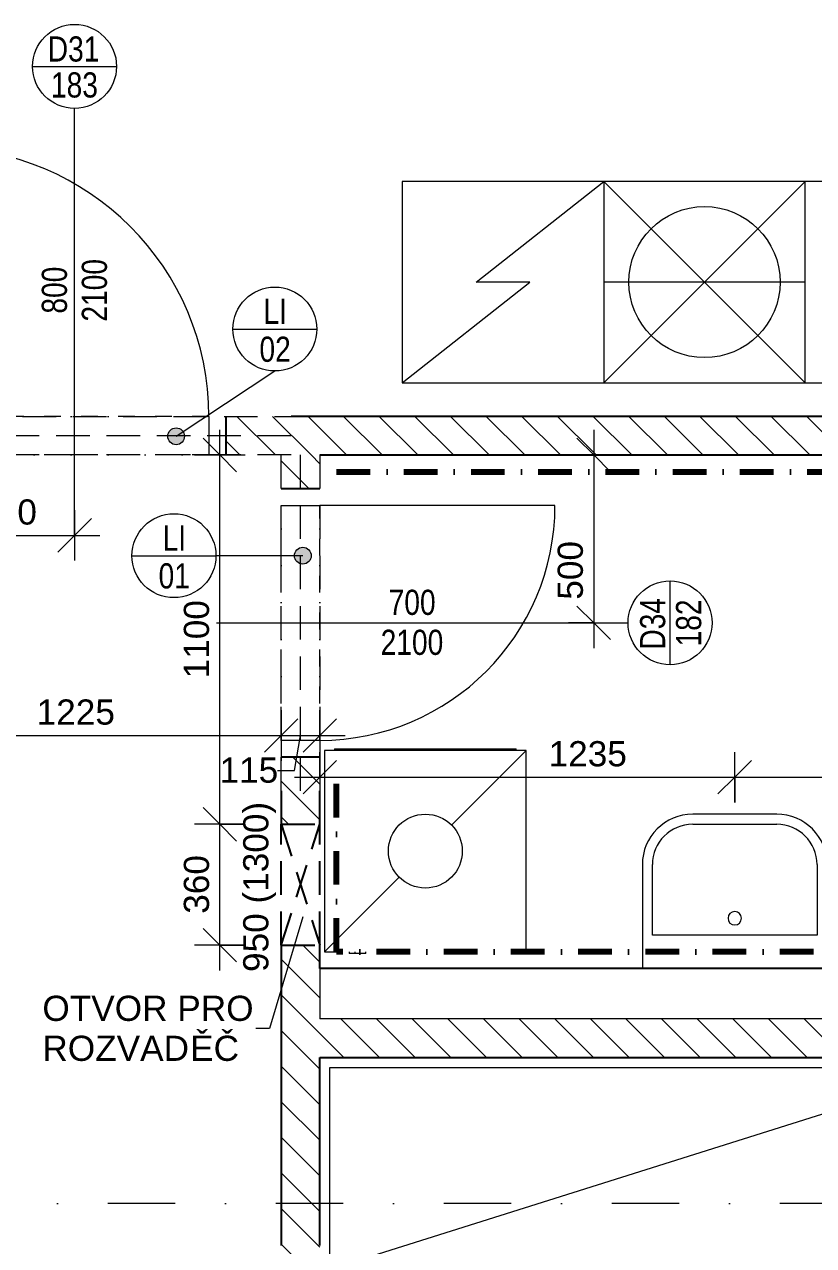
# Model space of a CAD drawing. Header units: millimetres. Extents: x -47427 to -6020, y -7799 to 12520.
# Drawn here: x -28149 to -25800, y -727 to 2911 of the extents above; entities that cross this region are included whole.
import ezdxf

# ---------------------------------------------------------------- set-up
doc = ezdxf.new("R2010")
doc.units = ezdxf.units.MM
for name, pattern in [('HA_Dash_3mm-S1mm', [150, 100, -50]), ('HA_DashDot_10mm-S3mm', [500, 200, -150, 0, -150]), ('HA_DashDot_2_2mm-S0_6mm', [110, 50, -30, 0, -30]), ('HA_DashDot_4mm-S1mm', [200, 100, -50, 0, -50])]:
    doc.linetypes.add(name, pattern=pattern)
for name, color, linetype, lineweight in [('A-____-____-DIMS', 9, 'Continuous', 5), ('A-____-____-DIMS-50', 9, 'Continuous', 5), ('A-____-____-IDEN', 9, 'Continuous', 9), ('A-DOOR-____-IDEN', 9, 'Continuous', 9), ('A-DOOR-____-MCUT', 9, 'HA_DashDot_2_2mm-S0_6mm', 9), ('A-DOOR-____-OTLN', 9, 'Continuous', 9), ('A-DOOR-FRAM-MCUT', 9, 'Continuous', 9), ('A-GENM-____-HDLN', 9, 'HA_Dash_3mm-S1mm', 9), ('A-GENM-____-IDEN', 9, 'Continuous', 9), ('A-GENM-____-MCUT', 9, 'HA_Dash_3mm-S1mm', 25), ('A-GENM-____-OTLN', 9, 'Continuous', 9), ('A-WALL-____-MCUT', 9, 'Continuous', 25), ('A-WALL-____-PATT', 9, 'Continuous', 25), ('E-ELEC-FIXT-OTLN', 9, 'Continuous', 9), ('I-FURN-____-OTLN', 9, 'Continuous', 9), ('I-WALL-____-MCUT', 9, 'Continuous', 25), ('P-SANR-FIXT-OTLN', 9, 'Continuous', 9), ('Q-CASE-____-OTLN', 9, 'Continuous', 9), ('Q-SPCQ-____-OTLN', 9, 'Continuous', 9), ('S-GRID-____-OTLN', 9, 'Continuous', 5)]:
    doc.layers.add(name, color=color, linetype=linetype, lineweight=lineweight)
doc.styles.add('Arial_1', font='arial.ttf', dxfattribs={"height": 75})
doc.styles.add('Arial_2', font='arial.ttf', dxfattribs={"width": 0.8, "height": 75})
doc.dimstyles.new('Inner_Dimensions', dxfattribs={"dimscale": 304.8, "dimtxt": 76.519455, "dimasz": 0.328084, "dimexe": 0.246063, "dimexo": 0.0625, "dimgap": 0.032808, "dimtad": 1, "dimdec": 0, "dimzin": 0, "dimdsep": 46, "dimtxsty": 'Arial_1', "dimblk1": 'OBLIQUE', "dimblk2": 'OBLIQUE', "dimsah": 1, "dimcen": 0.09, "dimdle": 0.246063, "dimazin": 0, "dimtfac": 1, "dimtdec": 4, "dimtix": 1, "dimtmove": 2, "dimatfit": 3, "dimfxl": 0.246063, "dimfxlon": 1, "dimtvp": 1, "dimtolj": 1, "dimtzin": 0, "dimlwd": 9, "dimlwe": 9, "dimarcsym": 2})
doc.dimstyles.new('Inner_Dimensions_1', dxfattribs={"dimscale": 304.8, "dimtxt": 76.519455, "dimasz": 0.328084, "dimexe": 0.246063, "dimexo": 0.0625, "dimgap": 0.032808, "dimtad": 1, "dimdec": 0, "dimzin": 0, "dimdsep": 46, "dimtxsty": 'Arial_1', "dimblk1": 'OBLIQUE', "dimblk2": 'OBLIQUE', "dimsah": 1, "dimcen": 0.09, "dimdle": 0.246063, "dimazin": 0, "dimtfac": 1, "dimtdec": 4, "dimtix": 1, "dimtmove": 1, "dimatfit": 3, "dimfxl": 0.246063, "dimfxlon": 1, "dimtvp": 1, "dimtolj": 1, "dimtzin": 0, "dimlwd": 9, "dimlwe": 9, "dimarcsym": 2})
doc.dimstyles.new('Inner_Dimensions_2', dxfattribs={"dimscale": 304.8, "dimtxt": 76.519455, "dimasz": 0.328084, "dimexe": 0.246063, "dimexo": 0.0625, "dimgap": 0.032808, "dimtad": 1, "dimdec": 0, "dimzin": 0, "dimdsep": 46, "dimtxsty": 'Arial_1', "dimblk1": 'OBLIQUE', "dimblk2": 'OBLIQUE', "dimsah": 1, "dimcen": 0.09, "dimdle": 0.246063, "dimazin": 0, "dimtfac": 1, "dimtdec": 4, "dimtix": 1, "dimtmove": 0, "dimatfit": 3, "dimfxl": 0.246063, "dimfxlon": 1, "dimtvp": 1, "dimtolj": 1, "dimtzin": 0, "dimlwd": 9, "dimlwe": 9, "dimarcsym": 2})
pattern_1 = [(135, (0, 0), (-53.033, -53.033), [])]

# ---------------------------------------------------------------- blocks, each defined once
blk = doc.blocks.new('R_bathroom_washing_machine - 600x600x900-V5-DPS_1NP-C')
at = {"layer": 'E-ELEC-FIXT-OTLN'}
for p, q in [((77.5, 596.6), (77.5, -3.4)), ((455.3, 374.4), (677.5, 596.6)), ((554.7, 601.6), (554.7, 596.6)), ((554.7, 601.6), (572.1, 601.6)), ((572.2, 601.6), (572.2, 596.6)), ((572.4, 601.6), (579.7, 601.6)), ((579.7, 601.6), (586.9, 601.6)), ((587.2, 601.6), (604.7, 601.6)), ((587.2, 596.6), (587.2, 601.6)), ((604.7, 596.6), (604.7, 601.6)), ((677.5, 596.6), (641.8, 596.6)), ((677.5, -3.4), (677.5, 596.6)), ((77.5, -3.4), (299.7, 218.9)), ((77.5, -3.4), (677.5, -3.4)), ((107.5, -3.4), (107.5, -8.4)), ((647.5, -8.4), (107.5, -8.4)), ((647.5, -8.4), (647.5, -3.4))]:
    blk.add_line(p, q, dxfattribs=at)
blk.add_circle((377.5, 296.6), 110, dxfattribs=at)
blk = doc.blocks.new('HA_DR_Single_Swing_Solid - In_BJ_800x2100-2040331-DPS_1NP-C')
at = {"layer": 'A-DOOR-____-MCUT'}
for p, q in [((-400, 57.5), (400, 57.5)), ((-400, -57.5), (400, -57.5))]:
    blk.add_line(p, q, dxfattribs=at)
at = {"layer": 'A-DOOR-____-OTLN', "lineweight": 5}
blk.add_line((400, -857.5), (400, -57.5), dxfattribs=at)
blk.add_arc((400, -57.5), 800, 180, 270, dxfattribs=at)
at = {"layer": 'A-DOOR-FRAM-MCUT'}
for p, q in [((-400, -57.5), (-400, 57.5)), ((400, 57.5), (400, -57.5))]:
    blk.add_line(p, q, dxfattribs=at)
blk = doc.blocks.new('HA_DR_Single_Swing_Solid - In_BJ_700x2100-2040353-DPS_1NP-C')
at = {"layer": 'A-DOOR-____-MCUT'}
for p, q in [((-350, 57.5), (350, 57.5)), ((-350, -57.5), (350, -57.5))]:
    blk.add_line(p, q, dxfattribs=at)
at = {"layer": 'A-DOOR-____-OTLN', "lineweight": 5}
blk.add_line((350, -757.5), (350, -57.5), dxfattribs=at)
blk.add_arc((350, -57.5), 700, 180, 270, dxfattribs=at)
at = {"layer": 'A-DOOR-FRAM-MCUT'}
for p, q in [((-350, -57.5), (-350, 57.5)), ((350, 57.5), (350, -57.5))]:
    blk.add_line(p, q, dxfattribs=at)
blk = doc.blocks.new('ABMV_WashBasin_Generic - 550x460-1903801-DPS_1NP-C')
at = {"layer": 'P-SANR-FIXT-OTLN'}
for p, q in [((250, 535), (0, 535)), ((0, 505), (250, 505)), ((-150, 385), (-150, 75)), ((-120, 175), (-120, 385)), ((370, 385), (370, 175)), ((400, 75), (400, 385)), ((370, 175), (-120, 175))]:
    blk.add_line(p, q, dxfattribs=at)
for centre, radius, start, end in [((0, 385), 150, 90, 180), ((250, 385), 150, 360, 90), ((0, 385), 120, 90, 180), ((250, 385), 120, 360, 90), ((125, 225), 20, 90, 270), ((125, 225), 20, 270, 90)]:
    blk.add_arc(centre, radius, start, end, dxfattribs=at)
blk = doc.blocks.new('Kuchyňská_linka_myčka_ADNS - Myčka-1423139-DPS_1NP-C')
at = {"layer": 'Q-SPCQ-____-OTLN'}
for p, q in [((300, 300), (-300, 300)), ((-300, 300), (-300, -300)), ((300, 300), (-300, -300)), ((-300, 300), (300, -300)), ((300, 300), (-300, 300)), ((-300, 300), (-300, 0)), ((300, -300), (300, 300)), ((300, 0), (300, 300)), ((-300, 0), (300, 0)), ((-300, -300), (300, -300))]:
    blk.add_line(p, q, dxfattribs=at)
blk.add_circle((0, 0), 225, dxfattribs=at)
blk = doc.blocks.new('Lednice_Mraznička_ADNS - Lednice 600x600x1800-V7-DPS_1NP-C')
at = {"layer": 'Q-SPCQ-____-OTLN'}
for p, q in [((300, 300), (-300, 300)), ((300, 300), (-80, 0)), ((300, -300), (300, 300)), ((80, 0), (-300, -300)), ((-80, 0), (80, 0)), ((-300, -300), (300, -300))]:
    blk.add_line(p, q, dxfattribs=at)
blk = doc.blocks.new('NAB_Šatní_skříň_ADNS - 600x2000xšířka-1528071-DPS_1NP-C')
at = {"layer": 'I-FURN-____-OTLN'}
for p, q in [((0, -600), (1902.5, 0)), ((0, 0), (1902.3, 0)), ((0, -600), (0, 0)), ((1902.5, 0), (3805, -600)), ((1902.7, 0), (3805, 0)), ((3804.8, -600), (0.2, -600))]:
    blk.add_line(p, q, dxfattribs=at)
blk = doc.blocks.new('HA_GM_Tiling_LineBased - Generic Tiles-1684292-DPS_1NP-C')
at = {"layer": 'A-GENM-____-OTLN', "linetype": 'HA_DashDot_4mm-S1mm', "lineweight": 80}
blk.add_line((50, -50), (3785, -50), dxfattribs=at)
blk = doc.blocks.new('HA_GM_Tiling_LineBased - Generic Tiles-1684680-DPS_1NP-C')
at = {"layer": 'A-GENM-____-OTLN', "linetype": 'HA_DashDot_4mm-S1mm', "lineweight": 80}
blk.add_line((50, -50), (2670, -50), dxfattribs=at)
blk = doc.blocks.new('HA_GM_Tiling_LineBased - Generic Tiles-1981168-DPS_1NP-C')
at = {"layer": 'A-GENM-____-OTLN', "linetype": 'HA_DashDot_4mm-S1mm', "lineweight": 80}
blk.add_line((50, -50), (580, -50), dxfattribs=at)
blk = doc.blocks.new('TB_Porotherm KP11_5_1000mm - TB_Porotherm KP11_5_1000mm-1863649-DPS_1NP-C')
at = {"layer": 'A-GENM-____-HDLN'}
for p, q in [((-500, 57.5), (500, 57.5)), ((-500, 0), (500, 0)), ((500, -57.5), (-500, -57.5))]:
    blk.add_line(p, q, dxfattribs=at)
blk = doc.blocks.new('TB_Porotherm KP11_5_1250mm - TB_Porotherm KP11_5_1250mm-1870064-DPS_1NP-C')
at = {"layer": 'A-GENM-____-HDLN'}
for p, q in [((-625, 57.5), (625, 57.5)), ((-625, 0), (625, 0)), ((625, -57.5), (-625, -57.5))]:
    blk.add_line(p, q, dxfattribs=at)
blk = doc.blocks.new('HA_GM_Opening_Rectangle_WallBased - Default-1969288-DPS_1NP-C')
at = {"layer": 'A-GENM-____-MCUT'}
for p, q in [((305, 57.5), (-55, -57.5)), ((-55, 57.5), (305, -57.5)), ((-55, 57.5), (-55, -57.5)), ((-55, 57.5), (305, 57.5)), ((305, 57.5), (305, -57.5)), ((-55, -57.5), (305, -57.5))]:
    blk.add_line(p, q, dxfattribs=at)
blk = doc.blocks.new('Casework 7 - Casework 6-2073059-DPS_1NP-C')
at = {"layer": 'Q-CASE-____-OTLN'}
for p, q in [((-22579.7, -34862.5), (-23989.6, -34862.5)), ((-21699.7, -34862.5), (-21979.7, -34862.5)), ((-21699.7, -35462.5), (-21699.7, -34862.5)), ((-23989.7, -35462.5), (-22579.7, -35462.5)), ((-21979.7, -35462.5), (-21699.7, -35462.5))]:
    blk.add_line(p, q, dxfattribs=at)
blk = doc.blocks.new('HA_TAG_Door_TypeMark_wDimensions - Scale50_Left with Bouble-921048-DPS_1NP-C')
at = {"layer": 'A-DOOR-____-IDEN'}
for p, q in [((-2.5, 22), (2.5, 22)), ((0, -5), (0, 19.5))]:
    blk.add_line(p, q, dxfattribs=at)
blk.add_circle((0, 22), 2.5, dxfattribs=at)
blk = doc.blocks.new('HA_TAG_Door_TypeMark_wDimensions - Scale50_Right with Bouble-921060-DPS_1NP-C')
at = {"layer": 'A-DOOR-____-IDEN'}
for p, q in [((0, 5), (0, -19.5)), ((-2.5, -22), (2.5, -22))]:
    blk.add_line(p, q, dxfattribs=at)
blk.add_circle((0, -22), 2.5, dxfattribs=at)
blk = doc.blocks.new('DIMBLOCK132-DPS_1NP-C')
at = {"layer": 'A-____-____-DIMS-50', "lineweight": 9}
for p, q in [((-28609.9, 867.6), (-28609.9, 717.6)), ((-28609.9, 792.6), (-28609.9, 867.6)), ((-28609.9, 792.6), (-28559.9, 842.6)), ((-27384.9, 867.6), (-27384.9, 717.6)), ((-27384.9, 792.6), (-27384.9, 867.6)), ((-27384.9, 792.6), (-27334.9, 842.6)), ((-28609.9, 792.6), (-28659.9, 742.6)), ((-28609.9, 792.6), (-27384.9, 792.6)), ((-27384.9, 792.6), (-27434.9, 742.6))]:
    blk.add_line(p, q, dxfattribs=at)
at = {"layer": 'A-____-____-DIMS-50', "color": 0, "lineweight": 9, "insert": (-28112.8, 900), "char_height": 75, "width": 276.883, "attachment_point": 1, "line_spacing_factor": 0.941778, "style": 'Arial_1'}
blk.add_mtext('1225', dxfattribs=at)
blk = doc.blocks.new('_Oblique')
at = {"color": 0, "linetype": 'ByBlock', "lineweight": -2}
blk.add_line((-0.5, -0.5), (0.5, 0.5), dxfattribs=at)
blk = doc.blocks.new('DIMBLOCK133-DPS_1NP-C')
at = {"layer": 'A-____-____-DIMS-50', "lineweight": 9}
for p, q in [((-27384.9, 867.6), (-27384.9, 717.6)), ((-27384.9, 792.6), (-27384.9, 867.6)), ((-27384.9, 792.6), (-27334.9, 842.6)), ((-27269.9, 867.6), (-27269.9, 717.6)), ((-27269.9, 792.6), (-27269.9, 867.6)), ((-27269.9, 792.6), (-27219.9, 842.6)), ((-27384.9, 792.6), (-27434.9, 742.6)), ((-27384.9, 792.6), (-27194.9, 792.6)), ((-27345.4, 688.5), (-27327.4, 792.6)), ((-27269.9, 792.6), (-27319.9, 742.6)), ((-27395.4, 688.5), (-27345.4, 688.5))]:
    blk.add_line(p, q, dxfattribs=at)
at = {"layer": 'A-____-____-DIMS-50', "color": 0, "lineweight": 9, "insert": (-27568.5, 727.1), "char_height": 75, "width": 207.662, "attachment_point": 1, "line_spacing_factor": 0.941778, "style": 'Arial_1'}
blk.add_mtext('115', dxfattribs=at)
blk = doc.blocks.new('DIMBLOCK142-DPS_1NP-C')
at = {"layer": 'A-____-____-DIMS-50', "lineweight": 9}
for p, q in [((-26454.5, 1628.2), (-26504.5, 1678.2)), ((-26454.5, 1703.2), (-26454.5, 1053.2)), ((-26529.5, 1628.2), (-26379.5, 1628.2)), ((-26454.5, 1628.2), (-26529.5, 1628.2)), ((-26454.5, 1628.2), (-26404.5, 1578.2)), ((-26454.5, 1128.2), (-26504.5, 1178.2)), ((-26529.5, 1128.2), (-26379.5, 1128.2)), ((-26454.5, 1128.2), (-26529.5, 1128.2)), ((-26454.5, 1128.2), (-26404.5, 1078.2))]:
    blk.add_line(p, q, dxfattribs=at)
at = {"layer": 'A-____-____-DIMS-50', "color": 0, "lineweight": 9, "insert": (-26561.9, 1197.1), "char_height": 75, "width": 207.662, "attachment_point": 1, "rotation": 90, "line_spacing_factor": 0.941778, "style": 'Arial_1'}
blk.add_mtext('500', dxfattribs=at)
blk = doc.blocks.new('DIMBLOCK143-DPS_1NP-C')
at = {"layer": 'A-____-____-DIMS-50', "lineweight": 9}
for p, q in [((-28609.9, 1463.5), (-28609.9, 1313.5)), ((-28609.9, 1388.5), (-28609.9, 1463.5)), ((-27999.9, 1463.5), (-27999.9, 1313.5)), ((-27999.9, 1388.5), (-27999.9, 1463.5)), ((-28609.9, 1388.5), (-28559.9, 1438.5)), ((-27999.9, 1388.5), (-27949.9, 1438.5)), ((-28684.9, 1388.5), (-27924.9, 1388.5)), ((-28609.9, 1388.5), (-28659.9, 1338.5)), ((-27999.9, 1388.5), (-28049.9, 1338.5))]:
    blk.add_line(p, q, dxfattribs=at)
at = {"layer": 'A-____-____-DIMS-50', "color": 0, "lineweight": 9, "insert": (-28286.7, 1495.9), "char_height": 75, "width": 207.662, "attachment_point": 1, "line_spacing_factor": 0.941778, "style": 'Arial_1'}
blk.add_mtext('610', dxfattribs=at)
blk = doc.blocks.new('DIMBLOCK197-DPS_1NP-C')
at = {"layer": 'A-____-____-DIMS-50', "lineweight": 9}
for p, q in [((-27567.4, 528.1), (-27617.4, 578.1)), ((-27492.4, 528.1), (-27642.4, 528.1)), ((-27567.4, 93.1), (-27567.4, 528.1)), ((-27567.4, 528.1), (-27517.4, 478.1)), ((-27567.4, 528.1), (-27492.4, 528.1)), ((-27567.4, 168.1), (-27617.4, 218.1)), ((-27492.4, 168.1), (-27642.4, 168.1)), ((-27567.4, 168.1), (-27517.4, 118.1)), ((-27567.4, 168.1), (-27492.4, 168.1))]:
    blk.add_line(p, q, dxfattribs=at)
at = {"layer": 'A-____-____-DIMS-50', "color": 0, "lineweight": 9, "insert": (-27674.7, 261.6), "char_height": 75, "width": 207.662, "attachment_point": 1, "rotation": 90, "line_spacing_factor": 0.941778, "style": 'Arial_1'}
blk.add_mtext('360', dxfattribs=at)
blk = doc.blocks.new('DIMBLOCK198-DPS_1NP-C')
at = {"layer": 'A-____-____-DIMS-50', "lineweight": 9}
for p, q in [((-27567.4, 1628.2), (-27617.4, 1678.2)), ((-27567.4, 528.1), (-27567.4, 1703.2)), ((-27642.4, 1628.2), (-27492.4, 1628.2)), ((-27567.4, 1628.2), (-27642.4, 1628.2)), ((-27567.4, 1628.2), (-27517.4, 1578.2)), ((-27567.4, 528.1), (-27617.4, 578.1)), ((-27492.4, 528.1), (-27642.4, 528.1)), ((-27567.4, 528.1), (-27517.4, 478.1)), ((-27567.4, 528.1), (-27492.4, 528.1))]:
    blk.add_line(p, q, dxfattribs=at)
at = {"layer": 'A-____-____-DIMS-50', "color": 0, "lineweight": 9, "insert": (-27674.7, 962.8), "char_height": 75, "width": 276.883, "attachment_point": 1, "rotation": 90, "line_spacing_factor": 0.941778, "style": 'Arial_1'}
blk.add_mtext('1100', dxfattribs=at)
blk = doc.blocks.new('HA_TAG_GM_Products - Generic-588599-DPS_1NP-C')
at = {"layer": 'A-GENM-____-IDEN'}
blk.add_line((-2.5, 0), (2.5, 0), dxfattribs=at)
blk.add_circle((0, 0), 2.5, dxfattribs=at)
blk = doc.blocks.new('DIMBLOCK243-DPS_1NP-C')
at = {"layer": 'A-____-____-DIMS-50', "lineweight": 9}
for p, q in [((-27269.9, 743.4), (-27269.9, 593.4)), ((-27269.9, 668.4), (-27269.9, 743.4)), ((-26034.9, 593.4), (-26034.9, 743.4)), ((-27269.9, 668.4), (-27219.9, 718.4)), ((-26034.9, 668.4), (-25984.9, 718.4)), ((-27344.9, 668.4), (-26034.9, 668.4)), ((-27269.9, 668.4), (-27319.9, 618.4)), ((-26034.9, 668.4), (-26084.9, 618.4)), ((-26034.9, 668.4), (-26034.9, 593.4))]:
    blk.add_line(p, q, dxfattribs=at)
at = {"layer": 'A-____-____-DIMS-50', "color": 0, "lineweight": 9, "insert": (-26589, 775.8), "char_height": 75, "width": 276.883, "attachment_point": 1, "line_spacing_factor": 0.941778, "style": 'Arial_1'}
blk.add_mtext('1235', dxfattribs=at)
blk = doc.blocks.new('DIMBLOCK244-DPS_1NP-C')
at = {"layer": 'A-____-____-DIMS-50', "lineweight": 9}
for p, q in [((-26034.9, 593.4), (-26034.9, 743.4)), ((-25134.9, 593.4), (-25134.9, 743.4)), ((-26034.9, 668.4), (-25984.9, 718.4)), ((-25134.9, 668.4), (-25084.9, 718.4)), ((-26034.9, 668.4), (-26084.9, 618.4)), ((-26034.9, 668.4), (-25059.9, 668.4)), ((-26034.9, 668.4), (-26034.9, 593.4)), ((-25134.9, 668.4), (-25184.9, 618.4)), ((-25134.9, 668.4), (-25134.9, 593.4))]:
    blk.add_line(p, q, dxfattribs=at)
at = {"layer": 'A-____-____-DIMS-50', "color": 0, "lineweight": 9, "insert": (-25671.4, 775.8), "char_height": 75, "width": 207.662, "attachment_point": 1, "line_spacing_factor": 0.941778, "style": 'Arial_1'}
blk.add_mtext('900', dxfattribs=at)

msp = doc.modelspace()

# ---------------------------------------------------------------- hatches: boundary and pattern name
at = {"layer": 'A-GENM-____-IDEN'}
h = msp.add_hatch(color=256, dxfattribs=at)
edge = h.paths.add_edge_path()
edge.add_arc((-27697.7, 1683.9), 25, 0, 360)
h = msp.add_hatch(color=256, dxfattribs=at)
edge = h.paths.add_edge_path()
edge.add_arc((-27320.3, 1328.2), 25, 0, 360)
at = {"layer": 'A-WALL-____-PATT', "lineweight": 5}
h = msp.add_hatch(dxfattribs=at)
h.set_pattern_fill('FP_3', color=256, style=0, pattern_type=2)
h.set_pattern_definition(pattern_1)
h.paths.add_polyline_path([(-23434.9, 1628.2), (-23434.9, 1743.2), (-27549.9, 1743.2), (-27549.9, 1628.2), (-24686.9, 1628.2)])
h.paths.add_polyline_path([(-28449.9, 1628.2), (-28449.9, 1743.2), (-28609.9, 1743.2), (-28609.9, 1628.2)])
h = msp.add_hatch(dxfattribs=at)
h.set_pattern_fill('FP_3', color=256, style=0, pattern_type=2)
h.set_pattern_definition(pattern_1)
h.paths.add_polyline_path([(-27269.9, -3101.8), (-27269.9, -1801.8), (-27384.9, -1801.8), (-27384.9, -3101.8)])
h.paths.add_polyline_path([(-27384.9, -901.8), (-27269.9, -901.8), (-27269.9, 168.1), (-27384.9, 168.1), (-27384.9, 34)])
h.paths.add_polyline_path([(-27384.9, 528.1), (-27269.9, 528.1), (-27269.9, 728.2), (-27384.9, 728.2), (-27384.9, 637.1)])
h.paths.add_polyline_path([(-27384.9, 1528.2), (-27269.9, 1528.2), (-27269.9, 1628.2), (-27384.9, 1628.2)])
h = msp.add_hatch(dxfattribs=at)
h.set_pattern_fill('FP_3', color=256, style=0, pattern_type=2)
h.set_pattern_definition(pattern_1)
h.paths.add_polyline_path([(-23434.9, -166.8), (-23434.9, -51.8), (-27269.9, -51.8), (-27269.9, -166.8), (-24686.9, -166.8)])

# ---------------------------------------------------------------- linework, layer by layer
at = {"layer": 'A-____-____-IDEN'}
for p, q in [((-27320.3, 252.7), (-27419.5, -80.6)), ((-27419.5, -80.6), (-27460.7, -80.6))]:
    msp.add_line(p, q, dxfattribs=at)
at = {"layer": 'A-GENM-____-IDEN'}
for p, q in [((-27697.7, 1683.9), (-27403.8, 1878.4)), ((-27320.3, 1328.2), (-27579, 1328.2))]:
    msp.add_line(p, q, dxfattribs=at)
for centre in [(-27697.7, 1683.9), (-27320.3, 1328.2)]:
    msp.add_circle(centre, 25, dxfattribs=at)
at = {"layer": 'A-WALL-____-MCUT', "lineweight": 9}
for p in [(-27269.9, 98.2), (-24549.9, -51.8)]:
    msp.add_line(p, (-27269.9, -51.8), dxfattribs=at)
at = {"layer": 'I-WALL-____-MCUT'}
for p, q in [((-27549.9, 1743.2), (-27549.9, 1628.2)), ((-23434.9, 1743.2), (-27354.9, 1743.2)), ((-27269.9, 1628.2), (-23434.9, 1628.2)), ((-27384.9, 1528.2), (-27269.9, 1528.2)), ((-27269.9, 728.2), (-27384.9, 728.2)), ((-27384.9, 628.2), (-27384.9, 528.1)), ((-27269.9, 528.1), (-27269.9, 628.2)), ((-27384.9, 168.1), (-27384.9, -726.7)), ((-27269.9, 98.2), (-27269.9, 168.1)), ((-24549.9, 98.2), (-27269.9, 98.2)), ((-27269.9, -726.7), (-27269.9, -166.8)), ((-27269.9, -166.8), (-23434.9, -166.8))]:
    msp.add_line(p, q, dxfattribs=at)
at = {"layer": 'S-GRID-____-OTLN', "linetype": 'HA_DashDot_10mm-S3mm', "lineweight": 9}
msp.add_line((-22199.7, -601.8), (-45827.4, -601.8), dxfattribs=at)

# ---------------------------------------------------------------- block references
at = {"layer": 'A-DOOR-____-IDEN', "xscale": 49.99999999999998, "yscale": 49.99999999999998, "zscale": 49.99999999999998}
msp.add_blockref('HA_TAG_Door_TypeMark_wDimensions - Scale50_Left with Bouble-921048-DPS_1NP-C', (-27999.9, 1685.7), dxfattribs=at)
at = {"layer": 'A-DOOR-____-IDEN', "xscale": 49.99999999999998, "yscale": 49.99999999999998, "zscale": 49.99999999999998, "rotation": 89.99999999999984}
msp.add_blockref('HA_TAG_Door_TypeMark_wDimensions - Scale50_Right with Bouble-921060-DPS_1NP-C', (-27327.4, 1128.2), dxfattribs=at)
at = {"layer": 'A-DOOR-____-OTLN'}
for name, p, rotation in [('HA_DR_Single_Swing_Solid - In_BJ_800x2100-2040331-DPS_1NP-C', (-27999.9, 1685.7), 180), ('HA_DR_Single_Swing_Solid - In_BJ_700x2100-2040353-DPS_1NP-C', (-27327.4, 1128.2), 89.99999999999973)]:
    msp.add_blockref(name, p, dxfattribs=dict(at, rotation=rotation))
at = {"layer": 'A-GENM-____-IDEN', "xscale": 49.99999999999998, "yscale": 49.99999999999998, "zscale": 49.99999999999998}
for p in [(-27403.8, 2003.4), (-27704, 1328.2)]:
    msp.add_blockref('HA_TAG_GM_Products - Generic-588599-DPS_1NP-C', p, dxfattribs=at)
at = {"layer": 'A-GENM-____-OTLN'}
for name, p, rotation in [('TB_Porotherm KP11_5_1250mm - TB_Porotherm KP11_5_1250mm-1870064-DPS_1NP-C', (-27979.9, 1685.7), 180), ('TB_Porotherm KP11_5_1000mm - TB_Porotherm KP11_5_1000mm-1863649-DPS_1NP-C', (-27327.4, 1128.2), 89.99999999999855), ('HA_GM_Opening_Rectangle_WallBased - Default-1969288-DPS_1NP-C', (-27327.4, 223.1), 89.99999999999973)]:
    msp.add_blockref(name, p, dxfattribs=dict(at, rotation=rotation))
at = {"layer": 'A-GENM-____-OTLN', "linetype": 'HA_DashDot_4mm-S1mm', "lineweight": 80}
msp.add_blockref('HA_GM_Tiling_LineBased - Generic Tiles-1684292-DPS_1NP-C', (-27269.9, 1628.2), dxfattribs=at)
for name, p, rotation in [('HA_GM_Tiling_LineBased - Generic Tiles-1981168-DPS_1NP-C', (-27269.9, 98.2), 90), ('HA_GM_Tiling_LineBased - Generic Tiles-1684680-DPS_1NP-C', (-24549.9, 98.2), 180)]:
    msp.add_blockref(name, p, dxfattribs=dict(at, rotation=rotation))
at = {"layer": 'E-ELEC-FIXT-OTLN', "rotation": 180}
msp.add_blockref('R_bathroom_washing_machine - 600x600x900-V5-DPS_1NP-C', (-26578.2, 744.9), dxfattribs=at)
at = {"layer": 'I-FURN-____-OTLN'}
msp.add_blockref('NAB_Šatní_skříň_ADNS - 600x2000xšířka-1528071-DPS_1NP-C', (-27239.9, -196.8), dxfattribs=at)
at = {"layer": 'P-SANR-FIXT-OTLN'}
msp.add_blockref('ABMV_WashBasin_Generic - 550x460-1903801-DPS_1NP-C', (-26159.9, 23.2), dxfattribs=at)
at = {"layer": 'Q-CASE-____-OTLN'}
msp.add_blockref('Casework 7 - Casework 6-2073059-DPS_1NP-C', (-1835.3, 37305.7), dxfattribs=at)
at = {"layer": 'Q-SPCQ-____-OTLN', "rotation": 180}
for name, p in [('Lednice_Mraznička_ADNS - Lednice 600x600x1800-V7-DPS_1NP-C', (-26724.9, 2143.2)), ('Kuchyňská_linka_myčka_ADNS - Myčka-1423139-DPS_1NP-C', (-26124.9, 2143.2))]:
    msp.add_blockref(name, p, dxfattribs=at)

# ---------------------------------------------------------------- texts
at = {"layer": 'A-____-____-IDEN', "lineweight": 5, "char_height": 75, "attachment_point": 1, "style": 'Arial_1'}
for s, insert, width in [('OTVOR PRO', (-28095.7, 17.5), 765.612), ('ROZVAD', (-28095.7, -101.6), 533.122), ('ĚČ', (-27655.9, -101.6), 176.371)]:
    msp.add_mtext(s, dxfattribs=dict(at, insert=insert, width=width))
at = {"layer": 'A-DOOR-____-IDEN', "lineweight": 5, "char_height": 75, "attachment_point": 1, "style": 'Arial_2'}
for s, insert, width in [('D31', (-28079.7, 2875.1), 189.198), ('183', (-28070.1, 2768), 173.164), ('700', (-27065, 1226.8), 173.164), ('2100', (-27088.8, 1107.7), 230.886)]:
    msp.add_mtext(s, dxfattribs=dict(at, insert=insert, width=width))
at = {"layer": 'A-DOOR-____-IDEN', "lineweight": 5, "char_height": 75, "attachment_point": 1, "rotation": 90, "style": 'Arial_2'}
for s, insert, width in [('800', (-28097.5, 2049.3), 173.164), ('2100', (-27978.4, 2025.5), 230.886), ('D34', (-26316.8, 1048.4), 189.198), ('182', (-26209.7, 1058), 173.164)]:
    msp.add_mtext(s, dxfattribs=dict(at, insert=insert, width=width))
at = {"layer": 'A-GENM-____-IDEN', "lineweight": 5, "char_height": 75, "attachment_point": 1, "style": 'Arial_2'}
for s, insert, width in [('LI', (-27437.6, 2093.5), 86.582), ('02', (-27449.6, 1980.7), 115.443), ('LI', (-27737.8, 1418.3), 86.582), ('01', (-27749.8, 1305.6), 115.443)]:
    msp.add_mtext(s, dxfattribs=dict(at, insert=insert, width=width))
at = {"layer": 'A-GENM-____-IDEN', "lineweight": 5, "insert": (-27498, 88.2), "char_height": 75, "width": 629.325, "attachment_point": 1, "rotation": 90, "style": 'Arial_1'}
msp.add_mtext('950 (1300)', dxfattribs=at)

# ---------------------------------------------------------------- dimensions: what is measured, and where the dimension line sits
at = {"layer": 'A-____-____-DIMS', "lineweight": 9}
for base, p1, p2, override, picture, middle in [((-27567.4, 1628.2), (-27492.4, 528.1), (-27642.4, 1628.2), {"dimpost": '<>', "dimfxl": 1110.286043}, 'DIMBLOCK198-DPS_1NP-C', (-27615.7, 1078.2)), ((-27567.4, 528.1), (-27492.4, 168.1), (-27492.4, 528.1), {"dimpost": '<>', "dimfxl": 360}, 'DIMBLOCK197-DPS_1NP-C', (-27615.7, 348.1))]:
    dim = msp.add_linear_dim(base=base, p1=p1, p2=p2, angle=90, dimstyle='Inner_Dimensions_2', override=override, dxfattribs=at)
    dim.commit()
    dim.dimension.update_dxf_attribs({"geometry": picture, "text_midpoint": middle})
dim = msp.add_linear_dim(base=(-26454.5, 1128.2), p1=(-26529.5, 1628.2), p2=(-26529.5, 1128.2), angle=90, dimstyle='Inner_Dimensions', override={"dimpost": '<>', "dimfxl": 500}, dxfattribs=at)
dim.commit()
dim.dimension.update_dxf_attribs({"geometry": 'DIMBLOCK142-DPS_1NP-C', "text_midpoint": (-26511.9, 1300.9), "dimtype": 160, "text_rotation": 90})
for base, p1, p2, dimstyle, override, picture, middle in [((-27999.9, 1388.5), (-28609.9, 1463.5), (-27999.9, 1463.5), 'Inner_Dimensions', {"dimpost": '<>', "dimfxl": 610}, 'DIMBLOCK143-DPS_1NP-C', (-28182.9, 1445.9)), ((-27269.9, 792.6), (-27384.9, 867.6), (-27269.9, 867.6), 'Inner_Dimensions_1', {"dimpost": '<>', "dimfxl": 115}, 'DIMBLOCK133-DPS_1NP-C', (-27464.6, 677.1)), ((-26034.9, 668.4), (-27269.9, 743.4), (-26034.9, 593.4), 'Inner_Dimensions', {"dimpost": '<>', "dimfxl": 1244.075962}, 'DIMBLOCK243-DPS_1NP-C', (-26450.6, 725.8))]:
    dim = msp.add_linear_dim(base=base, p1=p1, p2=p2, dimstyle=dimstyle, override=override, dxfattribs=at)
    dim.commit()
    dim.dimension.update_dxf_attribs({"geometry": picture, "text_midpoint": middle, "dimtype": 160})
for base, p1, p2, override, picture, middle in [((-27384.9, 792.6), (-28609.9, 867.6), (-27384.9, 867.6), {"dimpost": '<>', "dimfxl": 1225}, 'DIMBLOCK132-DPS_1NP-C', (-27997.4, 840.9)), ((-25134.9, 668.4), (-26034.9, 593.4), (-25134.9, 593.4), {"dimpost": '<>', "dimfxl": 900}, 'DIMBLOCK244-DPS_1NP-C', (-25584.9, 716.7))]:
    dim = msp.add_linear_dim(base=base, p1=p1, p2=p2, dimstyle='Inner_Dimensions_2', override=override, dxfattribs=at)
    dim.commit()
    dim.dimension.update_dxf_attribs({"geometry": picture, "text_midpoint": middle})

doc.saveas('drawing.dxf')
